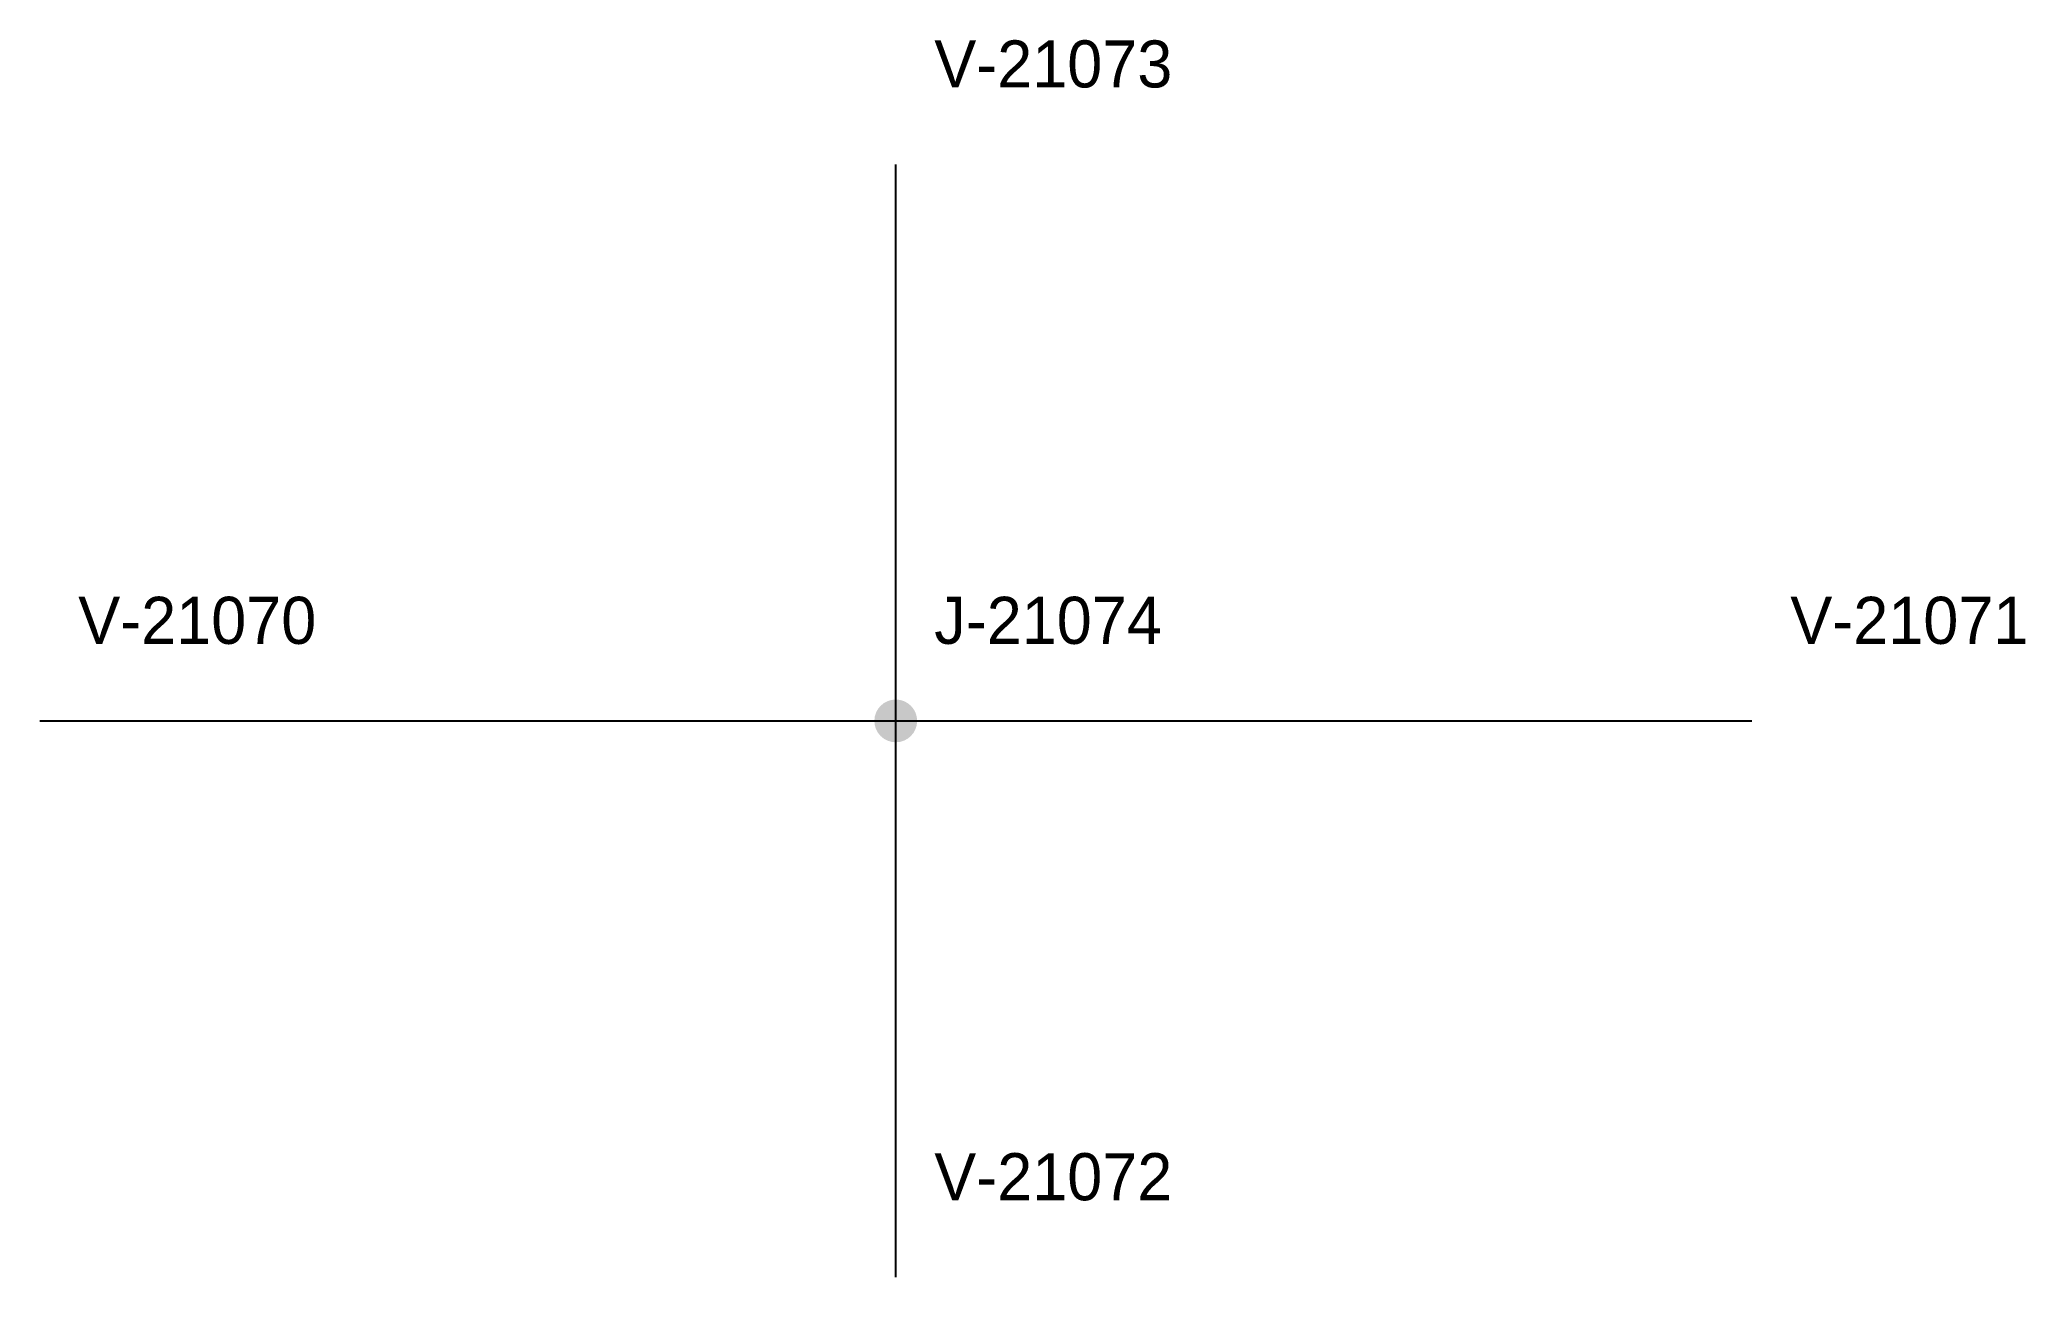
# Model space of a CAD drawing. Header units: metres. Extents: x 100 to 564, y 70 to 359.
import ezdxf

# ---------------------------------------------------------------- set-up
doc = ezdxf.new("R2010")
doc.units = ezdxf.units.M

msp = doc.modelspace()

# ---------------------------------------------------------------- hatches: boundary and pattern name
h = msp.add_hatch(color=7)
edge = h.paths.add_edge_path()
edge.add_arc((300, 200), 5, 0, 360)

# ---------------------------------------------------------------- linework, layer by layer
for p, q in [((300, 200), (300, 330)), ((100, 200), (300, 200)), ((300, 200), (500, 200)), ((300, 70), (300, 200))]:
    msp.add_line(p, q)

# ---------------------------------------------------------------- texts
for s, p in [('V-21073', (309, 348)), ('V-21070', (109, 218)), ('J-21074', (309, 218)), ('V-21071', (509, 218)), ('V-21072', (309, 88))]:
    msp.add_text(s, height=11).set_placement(p)

doc.saveas('drawing.dxf')
